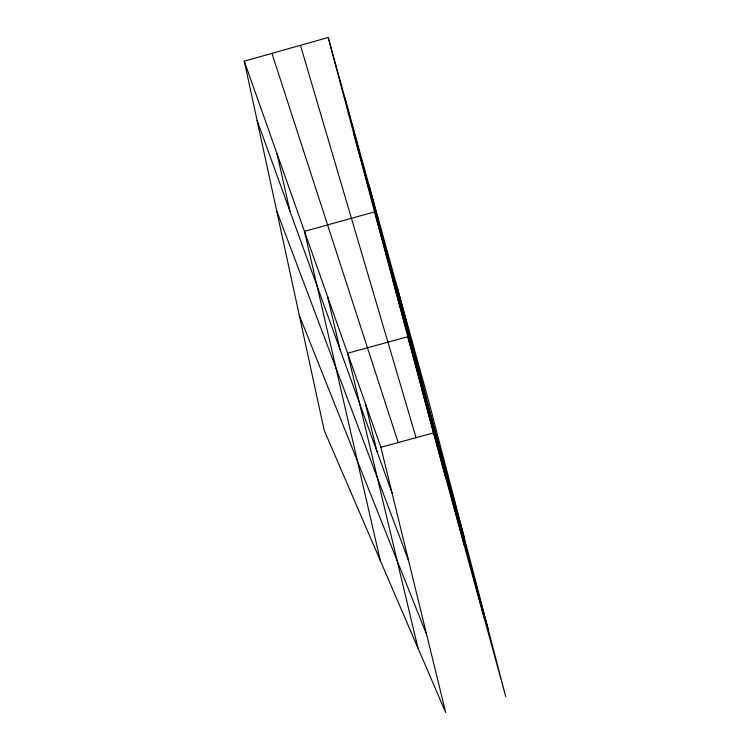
<?xml version="1.0" encoding="UTF-8"?>
<svg xmlns="http://www.w3.org/2000/svg" width="750" height="750" viewBox="0 0 750 750"><rect width="100%" height="100%" fill="white"/><g stroke="black" fill="none" stroke-linecap="round" stroke-linejoin="round"><path stroke-width="1.12" d="M244.275 61.172L380.859 447.253L445.688 712.5L324.159 430.209L244.275 61.172L328.2 37.5L428.831 401.672L505.725 696.591L433.444 432.956L328.2 37.5M380.859 447.253L433.444 432.956M299.297 315.347L426.713 634.837M276.666 210.816L408.525 560.456M257.128 120.544L392.081 493.153M271.931 53.372L398.194 442.538M300.459 45.328L416.072 437.681M353.494 132.553L369.066 189.037M464.409 538.134L374.606 211.866L304.472 231.337L380.363 560.747M392.484 279.056L406.781 331.05M488.231 629.475L407.822 336.703L347.597 353.222L418.012 648.197M421.509 388.116L434.578 435.759M368.991 185.128L464.288 545.456M344.381 96.066L445.95 478.575M397.5 288.291L484.566 619.397M365.363 403.444L376.959 451.416M327.675 296.934L340.003 349.378M277.087 153.919L289.903 211.059"/></g></svg>
